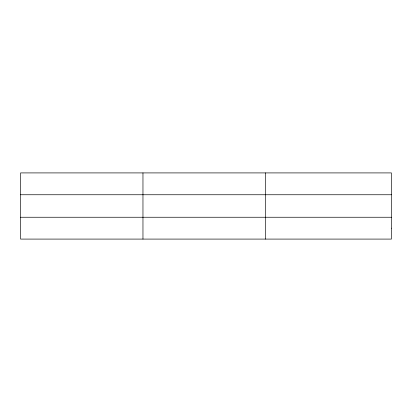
<?xml version="1.0" encoding="UTF-8"?>
<svg xmlns="http://www.w3.org/2000/svg" width="412" height="412" viewBox="0 0 412 412"><rect width="100%" height="100%" fill="white"/><g stroke="black" fill="none" stroke-linecap="round" stroke-linejoin="round"><path stroke-width="0.62" d="M142.964 172.911L142.964 239.089M265.328 172.911L265.328 239.089M20.6 194.752L391.4 194.752M20.6 217.248L391.4 217.248M391.4 228.171L391.4 239.089L20.6 239.089L20.6 172.911L391.4 172.911L391.4 228.171"/></g></svg>
